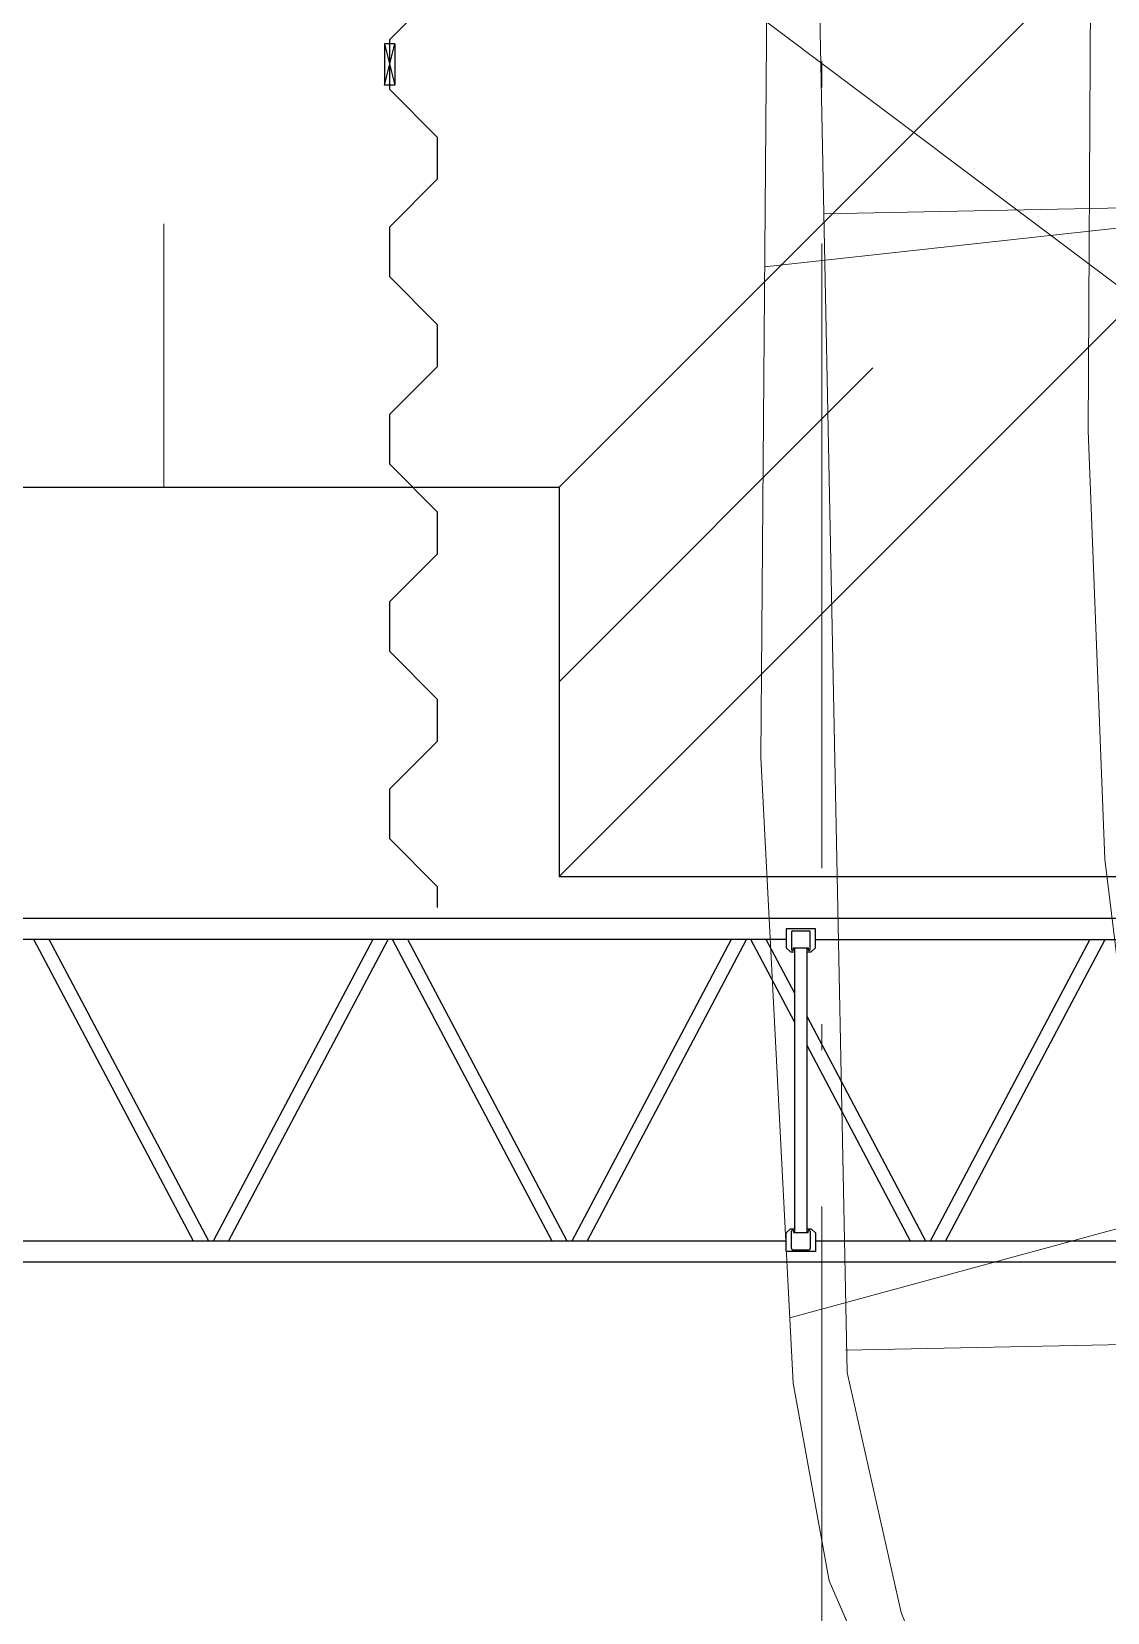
# Model space of a CAD drawing. Header units: millimetres. Extents: x -2078669 to -1085629, y -5987148 to 310365.
# Drawn here: x -1705350 to -1700181, y -2649089 to -2641495 of the extents above; entities that cross this region are included whole.
import ezdxf

# ---------------------------------------------------------------- set-up
doc = ezdxf.new("R2010")
doc.units = ezdxf.units.MM
doc.header["$LTSCALE"] = 500
doc.linetypes.add('SXF_一点短鎖線', pattern=[9.25, 6, -1.5, 0.25, -1.5])
for name, color, linetype, lineweight in [('D-BGD', 7, 'Continuous', 13), ('D-BMK', 2, 'SXF_一点短鎖線', 13), ('D-BYP-STR1', 2, 'Continuous', 13), ('D-BYP-STR2', 6, 'Continuous', 25), ('D-BYP-STR4', 6, 'Continuous', 25), ('D-BYP-STR8', 5, 'Continuous', 25), ('D-BYP-STRB', 5, 'Continuous', 25), ('D-BYP-STRC', 1, 'Continuous', 13)]:
    doc.layers.add(name, color=color, linetype=linetype, lineweight=lineweight)
doc.styles.add('MS ゴシック', font='MS Gothic.ttf')
doc.dimstyles.new('DIM-500-F', dxfattribs={"dimscale": 500, "dimtxt": 3.5, "dimasz": 2.5, "dimexe": 0, "dimexo": 2, "dimgap": 0.8, "dimtad": 1, "dimdec": 0, "dimzin": 0, "dimdsep": 46, "dimtxsty": 'MS ゴシック', "dimblk": 'OPEN', "dimcen": 0.1, "dimclrd": 256, "dimclre": 256, "dimclrt": 256, "dimaunit": 1, "dimadec": 4, "dimazin": 0, "dimtfac": 1, "dimtdec": 0, "dimtmove": 2, "dimatfit": 3, "dimldrblk": 'OPEN', "dimfxl": 1, "dimtolj": 1, "dimtzin": 0, "dimlwd": -1, "dimlwe": -1, "dimarcsym": 2})

# ---------------------------------------------------------------- blocks, each defined once
blk = doc.blocks.new('河川平面')
at = {"layer": 'D-BGD', "linetype": 'Continuous'}
for p, q in [((1609138.2, -2787125.7), (1614120.6, -2786575.9)), ((1609423.1, -2786871), (1619388.6, -2786670.7)), ((1609259.3, -2792173.8), (1619008.4, -2789521.4)), ((1609527, -2792328.8), (1614989.8, -2792216.2))]:
    blk.add_line(p, q, dxfattribs=at)
at = {"layer": 'D-BGD', "linetype": 'Continuous', "flags": 128}
for points in [[(1615471.5, -2812387.6), (1615273, -2807092.2), (1615230.5, -2805958.2), (1615082.2, -2805064.4), (1614195.9, -2802554.9), (1611543.9, -2797522.9), (1610785.1, -2796134), (1609989.9, -2794678), (1609448.3, -2793437), (1609275.5, -2792487.6), (1609120.4, -2789482.6), (1609264.6, -2770457.7), (1609157.9, -2754355.5), (1608991.4, -2733246.6), (1608817.1, -2713806.7), (1608554.7, -2699081.1), (1609014.3, -2666342.1), (1609021.3, -2620513.6)], [(1608554.7, -2699081.1), (1608817.1, -2713806.7), (1608991.4, -2733246.6), (1609157.9, -2754355.5), (1609264.6, -2770457.7), (1609120.4, -2789482.6)], [(1609120.4, -2789482.6), (1609275.5, -2792487.6), (1609448.3, -2793437), (1609989.9, -2794678), (1610785.1, -2796134), (1611543.9, -2797522.9), (1614195.9, -2802554.9), (1615082.2, -2805064.4), (1615230.5, -2805958.2), (1615273, -2807092.2), (1615471.5, -2812387.6), (1615628.1, -2817763.8), (1615470.7, -2822576.6), (1615363, -2823343.9), (1615029.3, -2824221.4), (1612555.6, -2828755.7), (1610099, -2832854.8), (1609457.1, -2834071.8), (1609409.4, -2834630.3), (1609279.4, -2836166.9)]]:
    blk.add_lwpolyline(points, dxfattribs=at)
at = {"layer": 'D-BGD', "linetype": 'Continuous', "elevation": 367000, "flags": 128}
blk.add_lwpolyline([(1610012.9, -2620513.6), (1610004.2, -2655012.2), (1609980.9, -2662597.7), (1609913.4, -2668183.1), (1609452.5, -2691948.8), (1609445.1, -2695730.1), (1609533.9, -2701509.1), (1610810.7, -2765297.8), (1610884.9, -2769571.2), (1610897, -2771845.8), (1610716.3, -2783858.8), (1610692.5, -2787913.3), (1610772.4, -2789969.6), (1610878.6, -2790832.3), (1611484.4, -2792973), (1612824.8, -2795553.2), (1614448.6, -2798377.1), (1615901.9, -2801242.5), (1616987.5, -2804270.2), (1617504.6, -2807574.5), (1617667, -2810962), (1617685.3, -2814239.1)], dxfattribs=at)
at = {"layer": 'D-BGD', "linetype": 'Continuous'}
for points in [[(1615473.1, -2813809.5, 368400), (1615502.9, -2805510.4, 368350), (1615442, -2805094.7, 368370), (1615373.2, -2804813, 368380), (1615225.6, -2804347.5, 368420), (1610224.3, -2794667.4, 368260), (1609794.2, -2793589.7, 368280), (1609534.2, -2792436.8, 368300), (1609235.9, -2777605.1, 368510), (1609158, -2758978.6, 368490), (1609244.7, -2738601.1, 368470), (1609119.1, -2714860.4, 368280), (1609038, -2675631.6, 368370), (1609171.8, -2662074.9, 368370), (1609081.6, -2627858.4, 368360), (1609043.7, -2620513.6, 368307.2)], [(1609119.1, -2714860.4, 368280), (1609244.7, -2738601.1, 368470), (1609158, -2758978.6, 368490), (1609235.9, -2777605.1, 368510), (1609534.2, -2792436.8, 368300)], [(1615473.1, -2813809.5, 368400), (1615502.9, -2805510.4, 368350), (1615442, -2805094.7, 368370), (1615373.2, -2804813, 368380), (1615225.6, -2804347.5, 368420), (1610224.3, -2794667.4, 368260), (1609794.2, -2793589.7, 368280), (1609534.2, -2792436.8, 368300)]]:
    blk.add_polyline3d(points, dxfattribs=at)
blk = doc.blocks.new('_Open')
at = {"color": 0, "linetype": 'ByBlock', "lineweight": -2}
for p, q in [((-1, 0.1667), (0, 0)), ((-1, -0.1667), (0, 0)), ((0, 0), (-1, 0))]:
    blk.add_line(p, q, dxfattribs=at)
blk = doc.blocks.new('A$C4dcfe073')
at = {"layer": 'D-BYP-STRB', "linetype": 'Continuous'}
for p, q in [((19201, 3321.8), (10399, 3321.8)), ((14980, 3271), (14980, 3181)), ((15120, 3271), (14980, 3271)), ((15120, 3181), (15120, 3271)), ((14980, 3220.2), (10920, 3220.2)), ((12131.1, 1771.8), (11364.1, 3220.2)), ((12204.7, 1771.8), (11437.7, 3220.2)), ((12992.7, 3220.2), (12225.7, 1771.8)), ((12299.3, 1771.8), (13066.3, 3220.2)), ((13854.3, 1771.8), (13087.3, 3220.2)), ((13927.9, 1771.8), (13160.9, 3220.2)), ((14715.9, 3220.2), (13948.9, 1771.8)), ((14022.5, 1771.8), (14789.5, 3220.2)), ((15019.7, 2825.1), (14810.5, 3220.2)), ((15019.7, 2964), (14884.1, 3220.2)), ((15005.5, 3256.7), (15005.5, 3173)), ((15010.5, 3261.7), (15089.5, 3261.7)), ((15094.5, 3173), (15094.5, 3256.7)), ((15120, 3220.2), (19201, 3220.2)), ((16439.1, 3220.2), (15672.1, 1771.8)), ((15745.7, 1771.8), (16512.7, 3220.2)), ((14980, 3181), (15000, 3161)), ((15000, 3161), (15019.7, 3161)), ((15014.5, 3179.9), (15085.5, 3179.9)), ((15014.5, 3173), (15014.5, 3179.9)), ((15019.7, 3179.9), (15019.7, 1812.1)), ((15080.2, 1812.1), (15080.2, 3179.9)), ((15080.2, 3161), (15100, 3161)), ((15085.5, 3179.9), (15085.5, 3173)), ((15100, 3161), (15120, 3181)), ((15651.1, 1771.8), (15080.2, 2849.7)), ((15577.5, 1771.8), (15080.2, 2710.8)), ((14980, 1811), (15000, 1831)), ((15000, 1831), (15019.7, 1831)), ((15080.2, 1831), (15100, 1831)), ((15100, 1831), (15120, 1811)), ((14980, 1771.8), (10920, 1771.8)), ((14980, 1721), (14980, 1811)), ((15005.5, 1735.3), (15005.5, 1819)), ((15014.5, 1819), (15014.5, 1812.1)), ((15014.5, 1812.1), (15085.5, 1812.1)), ((15085.5, 1812.1), (15085.5, 1819)), ((15094.5, 1819), (15094.5, 1735.3)), ((15120, 1811), (15120, 1721)), ((19201, 1771.8), (15120, 1771.8)), ((15120, 1721), (14980, 1721)), ((15010.5, 1730.3), (15089.5, 1730.3)), ((19201, 1670.2), (10399, 1670.2))]:
    blk.add_line(p, q, dxfattribs=at)
for centre, radius, start, end in [((15010.5, 3256.7), 5, 90, 180), ((15089.5, 3256.7), 5, 0, 90), ((15010, 3173), 4.5, 180, 0), ((15090, 3173), 4.5, 180, 0), ((15010, 1819), 4.5, 0, 180), ((15090, 1819), 4.5, 0, 180), ((15010.5, 1735.3), 5, 180, 270), ((15089.5, 1735.3), 5, 270, 0)]:
    blk.add_arc(centre, radius, start, end, dxfattribs=at)

msp = doc.modelspace()

# ---------------------------------------------------------------- linework, layer by layer
at = {"layer": 'D-BMK', "linetype": 'SXF_一点短鎖線', "flags": 128}
msp.add_lwpolyline([(-1701552.5, -2476013.4), (-1701552.5, -2726191.7)], dxfattribs=at)
msp.add_lwpolyline([(-1701552.5, -2476013.4), (-1701552.5, -2726191.7)], dxfattribs=at)
at = {"layer": 'D-BYP-STR1'}
for p, q in [((-1704714.8, -2642417.7), (-1704714.8, -2643682.7)), ((-1701307.3, -2643110.2), (-1702814.8, -2644617.7))]:
    msp.add_line(p, q, dxfattribs=at)
at = {"layer": 'D-BYP-STR2'}
for p, q in [((-1700284.8, -2641152.7), (-1702814.8, -2643682.7)), ((-1699314.8, -2642052.7), (-1702814.8, -2645552.7)), ((-1718414.5, -2643682.7), (-1702814.8, -2643682.7)), ((-1702814.8, -2643682.7), (-1702814.8, -2645552.7)), ((-1702814.8, -2645552.7), (-1693114.5, -2645552.7))]:
    msp.add_line(p, q, dxfattribs=at)
at = {"layer": 'D-BYP-STR4', "ltscale": 0.2}
for points in [[(-1703399.5, -2645702.7), (-1703399.5, -2645602.7), (-1703629.5, -2645372.7), (-1703629.5, -2645132.7), (-1703399.5, -2644902.7), (-1703399.5, -2644802.7), (-1703399.5, -2644702.7), (-1703629.5, -2644472.7), (-1703629.5, -2644232.7), (-1703399.5, -2644002.7), (-1703399.5, -2643902.7), (-1703399.5, -2643802.7), (-1703629.5, -2643572.7), (-1703629.5, -2643332.7), (-1703399.5, -2643102.7), (-1703399.5, -2643002.7), (-1703399.5, -2642902.7), (-1703629.5, -2642672.7), (-1703629.5, -2642432.7), (-1703399.5, -2642202.7), (-1703399.5, -2642102.7), (-1703399.5, -2642002.7), (-1703629.5, -2641772.7), (-1703629.5, -2641532.7), (-1703399.5, -2641302.7)], [(-1703654.5, -2641552.7), (-1703654.5, -2641752.7)], [(-1703604.5, -2641552.7), (-1703604.5, -2641752.7)]]:
    msp.add_lwpolyline(points, dxfattribs=at)
msp.add_lwpolyline([(-1703604.5, -2641552.7), (-1703654.5, -2641552.7), (-1703604.5, -2641752.7), (-1703654.5, -2641752.7)], close=True, dxfattribs=at)
at = {"layer": 'D-BYP-STR8'}
msp.add_circle((-1712403.8, -2646580.4), 20000, dxfattribs=at)

# ---------------------------------------------------------------- block references
at = {"layer": 'D-BGD'}
msp.add_blockref('河川平面', (-3310965.8, 144500.2), dxfattribs=at)
at = {"layer": 'D-BYP-STR8'}
msp.add_blockref('A$C4dcfe073', (-1716703.8, -2649076.4), dxfattribs=at)

# ---------------------------------------------------------------- leaders
at = {"layer": 'D-BYP-STRC'}
msp.add_leader([(-1704918.8, -2639118.6), (-1678385, -2659048.5)], dimstyle='DIM-500-F', dxfattribs=at)

doc.saveas('drawing.dxf')
